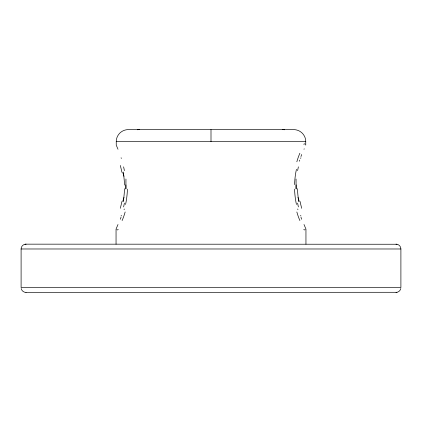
<?xml version="1.0" encoding="UTF-8"?>
<svg xmlns="http://www.w3.org/2000/svg" width="422" height="422" viewBox="0 0 422 422"><rect width="100%" height="100%" fill="white"/><g stroke="black" fill="none" stroke-linecap="round" stroke-linejoin="round"><path stroke-width="0.63" d="M117.996 149.267L116.24 145.121L116.245 141.391A12.707 12.707 0 0 1 116.968 137.593A10.16 10.16 0 0 1 117.274 136.802A12.723 12.723 0 0 1 119.394 133.568A10.181 10.181 0 0 1 119.98 132.951A12.755 12.755 0 0 1 123.182 130.773A10.207 10.207 0 0 1 123.957 130.43A12.787 12.787 0 0 1 127.755 129.638L293.955 129.617A12.787 12.787 0 0 1 297.768 130.34A10.207 10.207 0 0 1 298.565 130.646A12.755 12.755 0 0 1 301.804 132.766A10.181 10.181 0 0 1 302.421 133.352A12.723 12.723 0 0 1 304.6 136.543A10.16 10.16 0 0 1 304.942 137.324A12.707 12.707 0 0 1 305.734 141.101L305.76 145.121M125.92 188.919L125.941 179.023M396.021 244.159C398.611 244.095 400.942 246.374 400.9 248.98L400.9 287.561L21.1 287.561L21.1 248.98C21.053 246.348 23.437 244.058 26.053 244.159L25.04 244.248M124.406 203.14L123.614 206.928M297.594 170.63L298.386 166.843M400.805 288.506C400.383 290.726 398.273 292.425 396.021 292.388M121.093 216.017L121.325 215.289M300.675 158.482L300.907 157.754M117.996 224.504L116.055 229.072L116.05 244.159M304.004 149.267L304.193 148.802M396.96 292.293L25.921 292.388M139.656 129.612L139.313 129.617A16.595 16.595 0 0 0 137.54 129.77M116.24 141.671L305.76 141.671M25.921 244.159L396.96 244.248M21.1 248.98L400.9 248.98M282.344 129.612L283.03 129.633A16.585 16.585 0 0 1 284.46 129.77M26.053 292.388C23.774 292.457 21.617 290.753 21.195 288.506M304.004 224.504L305.95 229.088L305.95 244.159M300.675 215.289L300.907 216.017M121.093 157.754L121.325 158.482M298.386 206.928L297.594 203.14M123.614 166.843L124.406 170.63M296.08 188.919L296.059 179.023M211 129.612L211 141.671M299.752 160.091A39.979 0.965 -70.5 0 1 299.372 161.225M122.749 172.519A43.809 1.73 72.1 0 1 124.021 176.296M120.302 165.461A44.584 8.023 81.5 0 1 121.942 172.329M123.192 172.023A39.599 14.633 88.8 0 1 124.532 185.058M125.872 184.857A36.049 16.374 90 0 1 125.872 188.914M127.418 189.14A39.599 17.497 -89.9 0 1 125.556 204.459M125.155 211.986A44.584 12.676 -86.1 0 1 122.1 220.564M121.04 217.209A42.596 6.003 -79.5 0 1 120.323 219.271M118.244 229.515A44.03 5.28 -78.2 0 1 116.873 229.594M124.052 209.692A39.752 0.686 -69.6 0 1 124.3 209.006M124.021 197.475A43.809 1.73 -72.1 0 1 122.749 201.252M121.942 201.442A44.584 8.023 -81.5 0 1 120.302 208.31M124.532 188.713A39.599 14.633 -88.8 0 1 123.192 201.748M296.444 204.459A39.599 17.497 89.9 0 1 294.582 189.14M299.9 220.564A44.584 12.676 86.1 0 1 296.845 211.986M301.677 219.271A42.596 6.003 79.5 0 1 300.96 217.209M305.127 229.594A44.03 5.28 78.2 0 1 303.756 229.515M297.7 209.006A39.752 0.686 69.6 0 1 297.948 209.692M299.251 201.252A43.809 1.73 72.1 0 1 297.979 197.475M301.698 208.31A44.584 8.023 81.5 0 1 300.058 201.442M298.808 201.748A39.599 14.633 88.8 0 1 297.468 188.713M296.128 188.914A36.049 16.374 90 0 1 296.128 184.857M294.582 184.63A39.599 17.497 -89.9 0 1 296.444 169.312M296.845 161.784A44.584 12.676 -86.1 0 1 299.9 153.207M300.96 156.562A42.596 6.003 -79.5 0 1 301.677 154.499M303.756 144.255A44.03 5.28 -78.2 0 1 305.127 144.182"/></g></svg>
